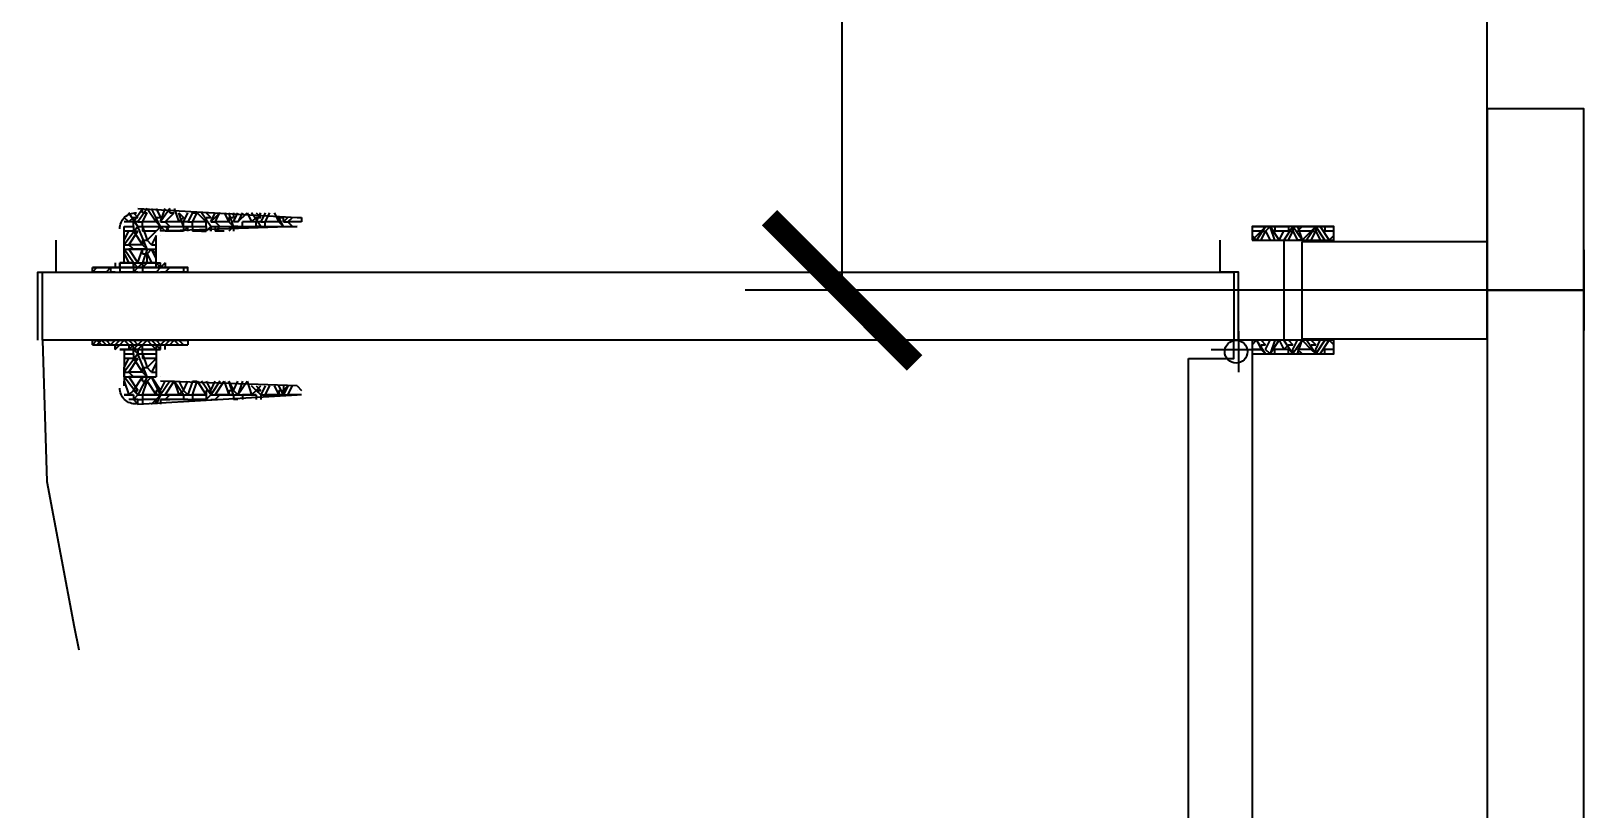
# Model space of a CAD drawing. Header units: centimetres. Extents: x -135 to 4159, y -1445 to 1077.
# Drawn here: x 2439.2 to 2535.5, y 286.6 to 334.8 of the extents above; entities that cross this region are included whole.
import ezdxf

# ---------------------------------------------------------------- set-up
doc = ezdxf.new("R2010")
doc.units = ezdxf.units.CM
for name, color, linetype in [('IC_KAPILAR', 7, 'Continuous'), ('MONTAJ_OZEL_OLCU', 6, 'Continuous'), ('MONTAJ_OZEL_PANO', 6, 'Continuous'), ('MONTAJ_STANDART', 7, 'Continuous')]:
    doc.layers.add(name, color=color, linetype=linetype)
doc.styles.add('PORTMAN', font='DejaVuSans.ttf')
doc.dimstyles.new('PORTMAN', dxfattribs={"dimtxt": 14, "dimasz": 9, "dimexe": 6, "dimexo": 5, "dimgap": 4, "dimtad": 1, "dimtxsty": 'PORTMAN', "dimblk": 'ARCHTICK', "dimcen": 2.5, "dimazin": 3, "dimtfac": 0.5, "dimtmove": 2, "dimatfit": 3})

# ---------------------------------------------------------------- blocks, each defined once
blk = doc.blocks.new('kaynak-ic-kapi')
at = {"color": 133, "linetype": 'Continuous', "lineweight": 25, "true_color": 0x6ec1dd}
for p, q in [((54328.39, 7919.031), (54328.39, 7993.181)), ((54324.442, 7991.771), (54324.442, 7920.159)), ((54259.032, 7922.696), (54259.314, 7922.978)), ((54259.314, 7922.978), (54259.314, 7922.696)), ((54259.314, 7922.978), (54269.182, 7922.414)), ((54259.596, 7922.696), (54259.596, 7922.978)), ((54260.16, 7922.978), (54260.442, 7922.696)), ((54260.442, 7922.978), (54260.442, 7922.696)), ((54260.724, 7922.696), (54260.724, 7922.978)), ((54258.468, 7922.414), (54259.032, 7922.414)), ((54259.032, 7922.414), (54258.468, 7922.414)), ((54258.468, 7921.568), (54258.75, 7922.414)), ((54258.75, 7922.696), (54258.75, 7922.696)), ((54259.032, 7922.696), (54258.75, 7922.696)), ((54258.75, 7922.696), (54258.75, 7922.696)), ((54259.032, 7922.132), (54258.75, 7922.414)), ((54258.75, 7921.286), (54259.314, 7922.132)), ((54259.032, 7922.414), (54259.032, 7922.696)), ((54259.314, 7922.696), (54259.032, 7922.696)), ((54259.032, 7922.414), (54259.032, 7922.414)), ((54259.314, 7922.414), (54259.032, 7922.132)), ((54259.032, 7922.132), (54259.314, 7922.132)), ((54259.032, 7922.132), (54259.596, 7921.286)), ((54259.314, 7922.696), (54259.596, 7922.696)), ((54259.314, 7922.414), (54259.596, 7922.414)), ((54259.596, 7922.414), (54259.596, 7922.696)), ((54260.442, 7922.696), (54259.596, 7922.696)), ((54259.596, 7922.414), (54259.596, 7922.414)), ((54260.442, 7922.414), (54259.596, 7922.414)), ((54259.596, 7922.414), (54259.878, 7921.568)), ((54259.878, 7921.568), (54260.442, 7922.414)), ((54260.724, 7922.414), (54260.16, 7921.286)), ((54260.16, 7921.286), (54260.724, 7922.132)), ((54260.724, 7922.414), (54260.442, 7922.696)), ((54260.724, 7922.414), (54260.442, 7922.414)), ((54260.442, 7922.132), (54260.442, 7922.414)), ((54260.442, 7922.132), (54260.724, 7922.132)), ((54261.006, 7922.696), (54260.724, 7922.696)), ((54260.724, 7922.696), (54260.724, 7922.696)), ((54260.724, 7922.696), (54261.006, 7922.696)), ((54260.724, 7922.414), (54260.724, 7922.132)), ((54260.724, 7922.414), (54261.006, 7922.414)), ((54260.724, 7922.132), (54261.006, 7921.568)), ((54261.288, 7922.414), (54261.006, 7922.696)), ((54262.134, 7922.696), (54261.006, 7922.696)), ((54261.006, 7922.696), (54261.288, 7922.696)), ((54261.288, 7922.414), (54261.006, 7922.414)), ((54262.134, 7922.414), (54261.006, 7922.414)), ((54261.006, 7922.414), (54261.57, 7921.568)), ((54262.134, 7922.414), (54261.57, 7921.568)), ((54261.57, 7921.568), (54261.852, 7922.414)), ((54261.852, 7922.696), (54261.852, 7922.696)), ((54261.852, 7922.696), (54261.852, 7922.696)), ((54262.134, 7922.132), (54261.852, 7922.414)), ((54261.852, 7921.568), (54262.134, 7922.132)), ((54262.134, 7922.414), (54262.134, 7922.696)), ((54262.134, 7922.414), (54262.134, 7922.696)), ((54262.416, 7922.696), (54262.134, 7922.696)), ((54262.134, 7922.414), (54262.134, 7922.414)), ((54262.416, 7922.414), (54262.134, 7922.132)), ((54262.134, 7922.132), (54262.134, 7922.132)), ((54262.134, 7922.132), (54262.416, 7921.568)), ((54262.416, 7922.696), (54262.416, 7922.696)), ((54262.416, 7922.696), (54262.698, 7922.696)), ((54262.698, 7921.568), (54262.416, 7922.414)), ((54262.416, 7922.414), (54262.698, 7922.414)), ((54262.698, 7922.414), (54262.698, 7922.696)), ((54263.543, 7922.696), (54262.698, 7922.696)), ((54262.698, 7922.696), (54262.698, 7922.696)), ((54262.698, 7922.414), (54262.698, 7922.414)), ((54263.543, 7922.414), (54262.698, 7922.414)), ((54262.698, 7922.414), (54262.979, 7921.568)), ((54262.979, 7921.568), (54263.543, 7922.414)), ((54263.825, 7922.414), (54263.261, 7921.568)), ((54263.543, 7922.414), (54263.543, 7922.696)), ((54263.543, 7922.696), (54263.543, 7922.696)), ((54263.543, 7922.696), (54263.543, 7922.696)), ((54263.543, 7922.414), (54263.543, 7922.414)), ((54263.543, 7922.132), (54263.543, 7922.414)), ((54263.543, 7922.132), (54263.825, 7922.132)), ((54263.543, 7921.568), (54263.825, 7922.132)), ((54263.825, 7922.696), (54263.825, 7922.696)), ((54263.825, 7922.696), (54263.825, 7922.696)), ((54263.825, 7922.696), (54264.107, 7922.696)), ((54263.825, 7922.414), (54263.825, 7922.132)), ((54263.825, 7922.414), (54264.107, 7922.414)), ((54263.825, 7922.132), (54264.107, 7921.568)), ((54264.389, 7922.414), (54264.107, 7922.696)), ((54264.107, 7922.696), (54264.107, 7922.696)), ((54264.389, 7922.414), (54264.107, 7922.414)), ((54264.953, 7922.414), (54264.107, 7922.414)), ((54264.107, 7922.414), (54264.671, 7921.568)), ((54264.671, 7921.568), (54264.953, 7922.414)), ((54265.235, 7922.414), (54264.953, 7921.568)), ((54265.235, 7922.414), (54264.953, 7922.414)), ((54264.953, 7922.132), (54264.953, 7922.414)), ((54264.953, 7922.132), (54265.235, 7922.132)), ((54264.953, 7921.568), (54265.235, 7922.132)), ((54265.235, 7922.414), (54265.235, 7922.696)), ((54265.235, 7922.414), (54265.235, 7922.696)), ((54265.517, 7922.696), (54265.235, 7922.696)), ((54265.517, 7922.414), (54265.235, 7922.132)), ((54265.235, 7922.132), (54265.517, 7921.568)), ((54265.517, 7922.696), (54265.517, 7922.696)), ((54265.517, 7922.696), (54265.517, 7922.696)), ((54265.517, 7922.696), (54265.517, 7922.696)), ((54265.799, 7921.568), (54265.517, 7922.414)), ((54265.517, 7922.414), (54265.517, 7922.414)), ((54265.517, 7922.414), (54266.081, 7921.568)), ((54265.799, 7922.414), (54265.799, 7922.696)), ((54265.799, 7922.414), (54265.799, 7922.414)), ((54266.645, 7922.414), (54265.799, 7922.414)), ((54266.081, 7921.568), (54266.363, 7922.414)), ((54266.927, 7922.414), (54266.363, 7921.85)), ((54266.645, 7922.132), (54266.363, 7922.414)), ((54266.645, 7922.414), (54266.645, 7922.696)), ((54266.645, 7922.414), (54266.645, 7922.414)), ((54266.927, 7922.414), (54266.645, 7922.132)), ((54266.645, 7922.132), (54266.927, 7922.132)), ((54266.645, 7921.85), (54266.927, 7922.132)), ((54266.645, 7922.132), (54266.927, 7921.85)), ((54266.927, 7922.414), (54268.336, 7922.414)), ((54266.927, 7922.414), (54267.209, 7922.414)), ((54267.209, 7922.414), (54267.209, 7922.414)), ((54267.209, 7922.414), (54267.209, 7922.414)), ((54268.054, 7922.414), (54267.209, 7922.414)), ((54267.209, 7922.414), (54267.491, 7921.85)), ((54267.772, 7921.85), (54268.054, 7922.414)), ((54268.336, 7922.414), (54268.054, 7921.85)), ((54268.336, 7922.414), (54268.054, 7922.414)), ((54268.054, 7922.132), (54268.054, 7922.414)), ((54268.054, 7922.132), (54268.336, 7922.132)), ((54268.618, 7921.85), (54268.336, 7922.414)), ((54268.336, 7922.414), (54268.336, 7922.414)), ((54268.336, 7922.414), (54268.336, 7922.132)), ((54268.336, 7922.414), (54268.618, 7922.414)), ((54268.336, 7921.85), (54268.336, 7922.132)), ((54268.336, 7922.132), (54268.618, 7921.85)), ((54268.9, 7922.414), (54268.618, 7922.414)), ((54269.464, 7922.414), (54268.618, 7922.414)), ((54268.618, 7922.414), (54268.9, 7921.85)), ((54269.182, 7921.85), (54269.464, 7922.132)), ((54269.464, 7922.132), (54269.464, 7922.132)), ((54258.468, 7921.85), (54258.468, 7921.568)), ((54258.468, 7919.595), (54258.468, 7921.85)), ((54258.468, 7921.286), (54258.468, 7921.568)), ((54258.468, 7921.568), (54258.468, 7921.568)), ((54258.468, 7921.286), (54258.468, 7921.286)), ((54258.468, 7921.286), (54258.75, 7921.286)), ((54258.468, 7921.004), (54258.468, 7920.723)), ((54258.468, 7921.004), (54258.75, 7921.004)), ((54259.032, 7921.286), (54258.75, 7921.286)), ((54259.032, 7921.286), (54258.75, 7921.004)), ((54259.596, 7921.286), (54258.75, 7921.286)), ((54259.596, 7921.004), (54258.75, 7921.004)), ((54258.75, 7921.004), (54259.314, 7920.159)), ((54259.032, 7920.159), (54259.596, 7921.004)), ((54259.596, 7921.568), (54259.596, 7921.286)), ((54259.596, 7921.568), (54259.878, 7921.568)), ((54259.878, 7921.286), (54259.596, 7921.286)), ((54259.878, 7921.286), (54259.596, 7921.004)), ((54259.596, 7920.723), (54259.596, 7921.004)), ((54260.16, 7921.286), (54259.878, 7921.568)), ((54260.16, 7921.004), (54259.878, 7920.723)), ((54260.16, 7921.286), (54260.16, 7921.286)), ((54260.442, 7920.441), (54260.16, 7921.004)), ((54260.16, 7921.004), (54260.16, 7921.004)), ((54260.16, 7921.004), (54260.442, 7921.004)), ((54260.442, 7921.286), (54260.442, 7921.286)), ((54260.442, 7921.286), (54260.442, 7921.286)), ((54260.442, 7919.595), (54260.442, 7921.286)), ((54260.442, 7921.004), (54260.442, 7921.004)), ((54260.442, 7921.004), (54260.442, 7921.004)), ((54269.182, 7921.85), (54260.724, 7921.568)), ((54260.724, 7921.286), (54260.724, 7921.286)), ((54261.288, 7921.568), (54261.288, 7921.568)), ((54261.288, 7921.568), (54261.57, 7921.568)), ((54262.698, 7921.568), (54262.698, 7921.568)), ((54262.698, 7921.568), (54262.979, 7921.568)), ((54327.544, 7918.467), (54327.544, 7921.004)), ((54258.468, 7920.723), (54258.468, 7920.723)), ((54258.468, 7920.723), (54258.468, 7920.723)), ((54258.468, 7920.723), (54258.75, 7920.159)), ((54259.032, 7920.159), (54258.468, 7920.159)), ((54259.032, 7920.159), (54258.75, 7920.159)), ((54259.032, 7919.877), (54259.032, 7920.159)), ((54259.314, 7919.877), (54259.032, 7920.159)), ((54259.032, 7920.159), (54259.314, 7920.159)), ((54259.596, 7920.723), (54259.878, 7920.723)), ((54259.596, 7919.877), (54259.878, 7920.723)), ((54259.596, 7919.877), (54259.596, 7920.159)), ((54260.442, 7920.159), (54259.596, 7920.159)), ((54259.878, 7920.723), (54260.442, 7920.159)), ((54260.442, 7920.159), (54260.442, 7920.159)), ((54256.777, 7919.031), (54256.495, 7919.313)), ((54256.495, 7919.313), (54262.416, 7919.313)), ((54256.777, 7919.031), (54257.059, 7919.313)), ((54256.777, 7919.313), (54257.059, 7919.031)), ((54257.341, 7919.313), (54257.059, 7919.031)), ((54257.341, 7919.031), (54257.623, 7919.313)), ((54257.623, 7919.313), (54257.905, 7919.031)), ((54257.905, 7919.313), (54257.905, 7919.595)), ((54257.905, 7919.595), (54258.187, 7919.313)), ((54257.905, 7919.595), (54257.905, 7919.313)), ((54258.187, 7919.031), (54257.905, 7919.313)), ((54258.187, 7919.595), (54258.187, 7919.595)), ((54259.032, 7919.595), (54258.187, 7919.595)), ((54258.187, 7919.595), (54260.724, 7919.595)), ((54258.187, 7919.595), (54258.187, 7919.595)), ((54258.187, 7919.313), (54258.468, 7919.031)), ((54258.468, 7919.877), (54259.032, 7919.877)), ((54258.468, 7919.031), (54258.75, 7919.313)), ((54259.032, 7919.313), (54258.75, 7919.595)), ((54258.75, 7919.313), (54258.75, 7919.595)), ((54259.032, 7919.877), (54259.032, 7919.595)), ((54259.032, 7919.595), (54259.314, 7919.313)), ((54259.032, 7919.313), (54259.314, 7919.313)), ((54259.032, 7919.031), (54259.314, 7919.313)), ((54259.314, 7919.877), (54260.442, 7919.877)), ((54259.314, 7919.877), (54259.596, 7919.877)), ((54259.314, 7919.877), (54259.596, 7919.877)), ((54259.314, 7919.313), (54259.596, 7919.031)), ((54259.596, 7919.877), (54259.596, 7919.595)), ((54259.596, 7919.877), (54259.596, 7919.595)), ((54260.442, 7919.595), (54259.596, 7919.595)), ((54260.442, 7919.595), (54260.442, 7919.595)), ((54260.442, 7919.313), (54260.442, 7919.595)), ((54260.442, 7919.313), (54260.724, 7919.313)), ((54260.442, 7919.031), (54260.724, 7919.313)), ((54260.724, 7919.595), (54260.724, 7919.595)), ((54260.724, 7919.595), (54260.724, 7919.595)), ((54261.006, 7919.595), (54261.006, 7919.313)), ((54261.288, 7919.031), (54261.006, 7919.313)), ((54261.288, 7919.313), (54261.57, 7919.031)), ((54261.57, 7919.031), (54261.852, 7919.313)), ((54262.134, 7919.313), (54261.852, 7919.031)), ((54261.852, 7919.031), (54262.134, 7919.313)), ((54262.416, 7919.313), (54262.416, 7919.313)), ((54325.852, 7919.595), (54328.953, 7919.595)), ((54328.953, 7919.595), (54328.39, 7919.595)), ((54328.39, 7919.313), (54328.672, 7919.031)), ((54329.235, 7919.877), (54328.672, 7919.031)), ((54328.672, 7919.031), (54328.953, 7919.595)), ((54329.235, 7919.877), (54328.953, 7919.595)), ((54328.953, 7919.313), (54328.953, 7919.595)), ((54328.953, 7919.313), (54329.235, 7919.313)), ((54328.953, 7919.031), (54329.235, 7919.313)), ((54329.235, 7919.877), (54329.235, 7919.877)), ((54329.235, 7919.877), (54329.235, 7919.877)), ((54329.517, 7919.877), (54329.235, 7919.595)), ((54329.235, 7919.595), (54329.517, 7919.031)), ((54329.799, 7919.031), (54329.517, 7919.877)), ((54329.517, 7919.877), (54329.517, 7919.877)), ((54329.517, 7919.877), (54330.081, 7919.031)), ((54329.799, 7919.877), (54329.799, 7919.877)), ((54329.799, 7919.877), (54329.799, 7919.595)), ((54330.645, 7919.595), (54329.799, 7919.595)), ((54330.081, 7919.031), (54330.363, 7919.595)), ((54330.927, 7919.877), (54330.363, 7919.031)), ((54330.645, 7919.313), (54330.363, 7919.595)), ((54330.645, 7919.877), (54330.645, 7919.877)), ((54330.645, 7919.877), (54330.645, 7919.595)), ((54330.645, 7919.313), (54330.927, 7919.313)), ((54330.645, 7919.031), (54330.927, 7919.313)), ((54331.491, 7919.031), (54330.927, 7919.877)), ((54330.927, 7919.877), (54330.927, 7919.595)), ((54330.927, 7919.877), (54331.209, 7919.877)), ((54330.927, 7919.595), (54331.209, 7919.031)), ((54331.491, 7919.877), (54331.209, 7919.877)), ((54331.491, 7919.877), (54331.209, 7919.595)), ((54331.209, 7919.877), (54331.491, 7919.031)), ((54332.055, 7919.595), (54331.209, 7919.595)), ((54331.491, 7919.031), (54332.055, 7919.595)), ((54332.337, 7919.877), (54331.773, 7919.031)), ((54332.337, 7919.877), (54332.055, 7919.595)), ((54332.055, 7919.313), (54332.055, 7919.595)), ((54332.055, 7919.313), (54332.337, 7919.313)), ((54332.055, 7919.031), (54332.337, 7919.313)), ((54332.901, 7919.031), (54332.337, 7919.877)), ((54332.337, 7919.877), (54332.337, 7919.877)), ((54332.337, 7919.877), (54332.337, 7919.595)), ((54332.337, 7919.877), (54332.619, 7919.877)), ((54332.337, 7919.595), (54332.619, 7919.031)), ((54332.619, 7919.877), (54333.183, 7919.031)), ((54332.901, 7919.877), (54332.901, 7919.877)), ((54332.901, 7919.877), (54332.901, 7919.595)), ((54333.464, 7919.595), (54332.901, 7919.595)), ((54333.183, 7919.031), (54333.464, 7919.313)), ((54327.544, 7919.031), (54253.394, 7919.031)), ((54253.394, 7919.031), (54253.394, 7914.802)), ((54256.777, 7919.031), (54256.495, 7919.031)), ((54256.495, 7919.031), (54256.495, 7919.031)), ((54256.777, 7919.031), (54257.059, 7919.031)), ((54258.187, 7919.031), (54258.187, 7919.031)), ((54258.187, 7919.031), (54258.468, 7919.031)), ((54259.596, 7919.031), (54259.596, 7919.031)), ((54259.596, 7919.031), (54259.878, 7919.031)), ((54261.288, 7919.031), (54261.288, 7919.031)), ((54261.288, 7919.031), (54261.57, 7919.031)), ((54327.262, 7914.802), (54327.262, 7919.031)), ((54328.39, 7919.031), (54328.672, 7919.031)), ((54329.799, 7919.031), (54329.799, 7919.031)), ((54329.799, 7919.031), (54330.081, 7919.031)), ((54330.363, 7912.828), (54330.363, 7919.031)), ((54331.491, 7919.031), (54331.209, 7919.031)), ((54331.491, 7919.031), (54331.491, 7919.031)), ((54332.901, 7919.031), (54332.901, 7919.031)), ((54332.901, 7919.031), (54333.183, 7919.031)), ((54333.464, 7919.031), (54333.464, 7919.031)), ((54253.394, 7914.802), (54327.262, 7914.802)), ((54254.239, 7914.802), (54254.239, 7912.828)), ((54256.495, 7914.802), (54256.495, 7914.802)), ((54256.777, 7914.52), (54256.495, 7914.802)), ((54257.341, 7914.802), (54256.495, 7914.802)), ((54256.495, 7914.802), (54256.495, 7914.802)), ((54256.495, 7914.802), (54256.495, 7914.52)), ((54256.495, 7914.52), (54256.495, 7914.52)), ((54256.777, 7914.52), (54256.495, 7914.52)), ((54256.495, 7914.52), (54256.495, 7914.52)), ((54257.623, 7914.52), (54257.341, 7914.802)), ((54257.341, 7914.802), (54257.341, 7914.802)), ((54257.341, 7914.802), (54257.341, 7914.802)), ((54257.623, 7914.52), (54257.341, 7914.52)), ((54257.905, 7914.802), (54257.623, 7914.802)), ((54257.623, 7914.802), (54257.623, 7914.802)), ((54257.623, 7914.802), (54257.905, 7914.802)), ((54257.623, 7914.52), (54257.623, 7914.52)), ((54257.623, 7914.52), (54257.623, 7914.52)), ((54257.623, 7914.52), (54257.905, 7914.52)), ((54257.905, 7914.802), (54258.187, 7914.802)), ((54257.905, 7914.52), (54258.187, 7914.52)), ((54257.905, 7914.238), (54257.905, 7914.52)), ((54258.187, 7914.52), (54258.187, 7914.802)), ((54259.032, 7914.802), (54258.187, 7914.802)), ((54258.187, 7914.238), (54258.187, 7914.52)), ((54258.187, 7914.52), (54258.187, 7914.238)), ((54259.032, 7914.802), (54258.75, 7914.802)), ((54258.75, 7914.802), (54258.75, 7914.802)), ((54259.032, 7914.52), (54259.032, 7914.802)), ((54259.314, 7914.802), (54259.032, 7914.802)), ((54259.032, 7914.52), (54259.032, 7914.238)), ((54259.314, 7914.52), (54259.032, 7914.52)), ((54259.032, 7914.238), (54259.032, 7914.52)), ((54259.032, 7914.238), (54259.314, 7914.52)), ((54259.314, 7914.802), (54259.314, 7914.802)), ((54259.314, 7914.802), (54259.596, 7914.802)), ((54259.314, 7914.52), (54259.596, 7914.52)), ((54259.596, 7914.52), (54259.596, 7914.802)), ((54260.442, 7914.802), (54259.596, 7914.802)), ((54259.596, 7914.802), (54259.596, 7914.802)), ((54259.596, 7914.238), (54259.596, 7914.52)), ((54259.596, 7914.52), (54259.596, 7914.52)), ((54259.596, 7914.52), (54259.878, 7914.238)), ((54260.724, 7914.52), (54260.442, 7914.802)), ((54260.724, 7914.52), (54260.442, 7914.802)), ((54260.442, 7914.802), (54260.442, 7914.802)), ((54260.442, 7914.802), (54260.442, 7914.802)), ((54260.724, 7914.52), (54260.442, 7914.238)), ((54261.006, 7914.802), (54260.724, 7914.802)), ((54260.724, 7914.802), (54260.724, 7914.802)), ((54260.724, 7914.802), (54261.006, 7914.802)), ((54261.006, 7914.238), (54260.724, 7914.52)), ((54260.724, 7914.52), (54260.724, 7914.238)), ((54260.724, 7914.52), (54261.006, 7914.52)), ((54261.288, 7914.52), (54261.006, 7914.802)), ((54262.134, 7914.802), (54261.006, 7914.802)), ((54261.006, 7914.802), (54261.288, 7914.802)), ((54261.006, 7914.52), (54261.006, 7914.52)), ((54261.006, 7914.238), (54261.006, 7914.52)), ((54261.288, 7914.52), (54261.288, 7914.52)), ((54261.852, 7914.802), (54261.852, 7914.802)), ((54261.852, 7914.802), (54261.852, 7914.802)), ((54262.134, 7914.52), (54262.134, 7914.802)), ((54262.134, 7914.52), (54262.134, 7914.802)), ((54262.416, 7914.802), (54262.134, 7914.802)), ((54262.134, 7914.52), (54262.134, 7914.52)), ((54262.134, 7914.52), (54262.134, 7914.52)), ((54262.416, 7914.802), (54262.416, 7914.802)), ((54262.416, 7914.802), (54262.416, 7914.802)), ((54262.416, 7914.52), (54262.416, 7914.52)), ((54262.416, 7914.52), (54262.416, 7914.52)), ((54262.416, 7914.52), (54262.416, 7914.52)), ((54326.416, 7914.802), (54326.416, 7912.828)), ((54259.032, 7914.238), (54258.187, 7914.238)), ((54258.187, 7914.238), (54258.187, 7914.238)), ((54258.187, 7914.238), (54260.724, 7914.238)), ((54258.468, 7913.674), (54258.75, 7914.238)), ((54258.468, 7914.238), (54258.468, 7911.982)), ((54258.468, 7913.392), (54258.468, 7913.674)), ((54258.468, 7913.674), (54258.468, 7913.674)), ((54258.468, 7913.674), (54258.468, 7913.674)), ((54258.468, 7913.392), (54258.468, 7913.392)), ((54258.468, 7913.392), (54258.75, 7913.392)), ((54259.032, 7914.238), (54258.75, 7914.238)), ((54258.75, 7914.238), (54258.75, 7914.238)), ((54258.75, 7913.392), (54259.314, 7914.238)), ((54259.032, 7913.392), (54258.75, 7913.392)), ((54259.032, 7913.392), (54258.75, 7913.11)), ((54259.596, 7913.392), (54258.75, 7913.392)), ((54259.032, 7914.238), (54259.314, 7914.238)), ((54259.032, 7914.238), (54259.314, 7914.238)), ((54259.314, 7914.238), (54259.314, 7914.238)), ((54259.314, 7914.238), (54259.596, 7913.392)), ((54259.878, 7913.392), (54259.596, 7914.238)), ((54260.442, 7914.238), (54259.596, 7914.238)), ((54259.596, 7913.674), (54259.596, 7913.392)), ((54259.596, 7913.674), (54259.878, 7913.674)), ((54259.878, 7913.392), (54259.596, 7913.392)), ((54259.878, 7913.392), (54259.596, 7913.11)), ((54259.878, 7913.674), (54260.16, 7914.238)), ((54259.878, 7914.238), (54259.878, 7913.674)), ((54260.16, 7913.392), (54259.878, 7913.674)), ((54260.16, 7914.238), (54260.442, 7914.238)), ((54260.442, 7913.956), (54260.16, 7913.392)), ((54260.16, 7913.392), (54260.442, 7913.674)), ((54260.16, 7913.392), (54260.16, 7913.392)), ((54260.442, 7914.238), (54260.442, 7914.238)), ((54260.442, 7914.238), (54260.724, 7914.238)), ((54260.442, 7914.238), (54260.442, 7912.546)), ((54260.442, 7913.392), (54260.442, 7913.392)), ((54260.442, 7913.392), (54260.442, 7913.392)), ((54260.724, 7914.238), (54260.724, 7914.238)), ((54260.724, 7914.238), (54260.724, 7914.238)), ((54260.724, 7914.238), (54260.724, 7914.238)), ((54259.314, 7911.982), (54258.468, 7913.11)), ((54258.468, 7913.11), (54258.468, 7912.828)), ((54258.468, 7913.11), (54258.75, 7913.11)), ((54258.468, 7912.828), (54258.468, 7912.828)), ((54258.468, 7912.828), (54258.468, 7912.828)), ((54258.468, 7912.828), (54258.75, 7912.264)), ((54259.596, 7913.11), (54258.75, 7913.11)), ((54258.75, 7913.11), (54259.314, 7912.264)), ((54259.032, 7912.264), (54259.596, 7913.11)), ((54259.596, 7912.828), (54259.596, 7913.11)), ((54259.596, 7912.828), (54259.878, 7912.828)), ((54259.596, 7911.982), (54259.878, 7912.828)), ((54260.16, 7913.11), (54259.878, 7912.828)), ((54259.878, 7912.828), (54260.442, 7912.264)), ((54260.442, 7912.546), (54260.16, 7913.11)), ((54260.16, 7913.11), (54260.16, 7913.11)), ((54260.16, 7913.11), (54260.442, 7913.11)), ((54260.442, 7913.11), (54260.442, 7913.11)), ((54260.442, 7913.11), (54260.442, 7913.11)), ((54260.724, 7912.546), (54260.724, 7912.546)), ((54328.39, 7912.828), (54328.672, 7912.828)), ((54328.39, 7912.546), (54328.672, 7912.828)), ((54328.39, 7912.828), (54328.953, 7912.264)), ((54329.235, 7911.982), (54328.672, 7912.828)), ((54328.953, 7912.828), (54329.235, 7912.264)), ((54329.235, 7912.264), (54329.517, 7912.828)), ((54329.799, 7912.828), (54329.517, 7911.982)), ((54329.517, 7911.982), (54330.081, 7912.828)), ((54329.799, 7912.828), (54329.799, 7912.828)), ((54329.799, 7912.828), (54330.081, 7912.828)), ((54330.081, 7912.828), (54330.363, 7912.264)), ((54330.927, 7911.982), (54330.363, 7912.828)), ((54330.645, 7912.828), (54330.927, 7912.264)), ((54331.491, 7912.828), (54330.927, 7911.982)), ((54330.927, 7912.264), (54331.209, 7912.828)), ((54331.491, 7912.828), (54331.209, 7912.828)), ((54331.209, 7911.982), (54331.491, 7912.828)), ((54331.491, 7912.828), (54331.491, 7912.828)), ((54331.491, 7912.828), (54332.055, 7912.264)), ((54332.337, 7911.982), (54331.773, 7912.828)), ((54332.055, 7912.828), (54332.337, 7912.264)), ((54332.337, 7912.264), (54332.619, 7912.828)), ((54332.619, 7911.982), (54333.183, 7912.828)), ((54332.901, 7912.828), (54332.901, 7912.828)), ((54332.901, 7912.828), (54333.183, 7912.828)), ((54333.183, 7912.828), (54333.464, 7912.546)), ((54333.464, 7912.828), (54333.464, 7912.828)), ((54259.032, 7912.264), (54258.468, 7912.264)), ((54258.468, 7911.982), (54259.032, 7911.982)), ((54259.032, 7911.7), (54258.468, 7911.7)), ((54258.468, 7911.418), (54258.75, 7911.7)), ((54259.032, 7912.264), (54258.75, 7912.264)), ((54259.032, 7911.418), (54258.75, 7911.7)), ((54259.032, 7911.982), (54259.032, 7912.264)), ((54259.314, 7911.982), (54259.032, 7912.264)), ((54259.032, 7912.264), (54259.314, 7912.264)), ((54259.032, 7911.982), (54259.032, 7911.7)), ((54259.314, 7911.7), (54259.032, 7911.7)), ((54259.032, 7911.7), (54259.596, 7910.855)), ((54259.032, 7911.418), (54259.314, 7911.418)), ((54259.032, 7911.137), (54259.314, 7911.418)), ((54259.314, 7911.982), (54259.596, 7911.982)), ((54259.878, 7910.855), (54259.314, 7911.7)), ((54259.314, 7911.7), (54259.596, 7911.7)), ((54259.314, 7910.855), (54269.182, 7911.418)), ((54259.596, 7911.982), (54259.596, 7912.264)), ((54260.442, 7912.264), (54259.596, 7912.264)), ((54259.596, 7911.982), (54259.596, 7911.7)), ((54260.442, 7911.7), (54259.596, 7911.7)), ((54259.596, 7911.7), (54259.878, 7911.137)), ((54259.878, 7910.855), (54260.442, 7911.7)), ((54260.724, 7911.982), (54260.442, 7912.264)), ((54260.724, 7911.982), (54260.442, 7912.264)), ((54260.442, 7912.264), (54260.442, 7912.264)), ((54260.724, 7911.982), (54260.442, 7911.7)), ((54260.442, 7911.418), (54260.442, 7911.7)), ((54260.442, 7911.418), (54260.724, 7911.418)), ((54260.442, 7910.855), (54260.724, 7911.418)), ((54260.724, 7911.982), (54260.724, 7912.264)), ((54260.724, 7912.264), (54260.724, 7912.264)), ((54269.182, 7911.982), (54260.724, 7912.264)), ((54260.724, 7911.982), (54261.006, 7911.982)), ((54261.288, 7910.855), (54260.724, 7911.7)), ((54260.724, 7911.7), (54260.724, 7911.7)), ((54260.724, 7911.7), (54261.006, 7911.7)), ((54260.724, 7911.7), (54261.006, 7910.855)), ((54261.288, 7911.982), (54261.006, 7912.264)), ((54262.134, 7912.264), (54261.006, 7912.264)), ((54261.006, 7911.982), (54261.288, 7912.264)), ((54261.288, 7911.982), (54261.006, 7911.7)), ((54262.134, 7911.7), (54261.006, 7911.7)), ((54261.006, 7911.7), (54261.57, 7911.137)), ((54261.57, 7910.855), (54261.852, 7911.7)), ((54261.852, 7912.264), (54261.852, 7912.264)), ((54261.852, 7912.264), (54261.852, 7912.264)), ((54262.134, 7911.982), (54261.852, 7911.137)), ((54262.134, 7911.418), (54261.852, 7911.7)), ((54261.852, 7911.137), (54262.134, 7911.418)), ((54262.134, 7911.982), (54262.134, 7912.264)), ((54262.134, 7911.982), (54262.134, 7912.264)), ((54262.416, 7911.982), (54262.134, 7912.264)), ((54262.134, 7911.982), (54262.134, 7911.7)), ((54262.416, 7911.7), (54262.134, 7911.7)), ((54262.134, 7911.7), (54262.416, 7911.137)), ((54262.134, 7911.418), (54262.134, 7911.418)), ((54262.416, 7912.264), (54262.416, 7911.982)), ((54262.416, 7911.982), (54262.698, 7911.982)), ((54262.698, 7911.137), (54262.416, 7911.7)), ((54262.416, 7911.7), (54262.698, 7911.7)), ((54262.698, 7911.982), (54262.698, 7912.264)), ((54263.543, 7912.264), (54262.698, 7912.264)), ((54262.698, 7911.982), (54262.698, 7912.264)), ((54262.698, 7911.982), (54262.698, 7911.7)), ((54263.543, 7911.7), (54262.698, 7911.7)), ((54262.698, 7911.7), (54262.979, 7911.137)), ((54262.979, 7911.137), (54263.543, 7911.7)), ((54263.261, 7912.264), (54263.543, 7912.264)), ((54263.825, 7911.982), (54263.543, 7912.264)), ((54263.543, 7911.982), (54263.543, 7912.264)), ((54263.543, 7912.264), (54263.543, 7912.264)), ((54263.543, 7911.982), (54263.543, 7911.7)), ((54263.543, 7911.418), (54263.543, 7911.7)), ((54263.543, 7911.418), (54263.825, 7911.418)), ((54263.543, 7911.137), (54263.825, 7911.418)), ((54263.825, 7911.982), (54263.825, 7912.264)), ((54263.825, 7911.982), (54264.107, 7911.982)), ((54264.389, 7911.137), (54263.825, 7911.7)), ((54263.825, 7911.7), (54263.825, 7911.7)), ((54263.825, 7911.7), (54264.107, 7911.7)), ((54263.825, 7911.7), (54264.107, 7911.137)), ((54264.389, 7911.982), (54264.107, 7912.264)), ((54264.671, 7912.264), (54264.107, 7912.264)), ((54264.107, 7911.982), (54264.107, 7912.264)), ((54264.389, 7911.982), (54264.107, 7911.7)), ((54264.953, 7911.7), (54264.107, 7911.7)), ((54264.107, 7911.7), (54264.389, 7911.137)), ((54264.671, 7911.137), (54264.953, 7911.7)), ((54265.235, 7911.982), (54264.953, 7912.264)), ((54265.235, 7911.982), (54264.953, 7911.137)), ((54265.235, 7911.982), (54264.953, 7911.7)), ((54264.953, 7911.418), (54264.953, 7911.7)), ((54264.953, 7911.418), (54265.235, 7911.418)), ((54265.235, 7911.982), (54265.235, 7912.264)), ((54265.517, 7911.982), (54265.235, 7911.982)), ((54265.517, 7911.7), (54265.235, 7911.7)), ((54265.235, 7911.7), (54265.517, 7911.137)), ((54265.235, 7911.137), (54265.235, 7911.418)), ((54265.517, 7911.982), (54265.517, 7911.982)), ((54265.517, 7911.982), (54265.517, 7911.982)), ((54265.517, 7911.982), (54265.799, 7911.982)), ((54265.799, 7911.137), (54265.517, 7911.7)), ((54265.517, 7911.7), (54265.517, 7911.7)), ((54265.517, 7911.7), (54266.081, 7911.137)), ((54265.799, 7911.982), (54265.799, 7911.982)), ((54265.799, 7911.982), (54265.799, 7911.7)), ((54266.645, 7911.7), (54265.799, 7911.7)), ((54266.081, 7911.137), (54266.363, 7911.7)), ((54266.927, 7911.982), (54266.363, 7911.137)), ((54266.645, 7911.418), (54266.363, 7911.7)), ((54266.927, 7911.982), (54266.645, 7911.982)), ((54266.645, 7911.982), (54266.645, 7911.982)), ((54266.645, 7911.982), (54266.645, 7911.7)), ((54266.927, 7911.7), (54266.645, 7911.7)), ((54266.645, 7911.7), (54266.927, 7911.137)), ((54266.645, 7911.418), (54266.927, 7911.418)), ((54266.645, 7911.137), (54266.927, 7911.418)), ((54266.927, 7911.982), (54266.927, 7911.982)), ((54266.927, 7911.982), (54267.209, 7911.982)), ((54267.209, 7911.137), (54266.927, 7911.7)), ((54266.927, 7911.7), (54267.209, 7911.7)), ((54267.209, 7911.982), (54267.209, 7911.982)), ((54267.209, 7911.982), (54267.209, 7911.7)), ((54267.209, 7911.982), (54267.209, 7911.982)), ((54268.054, 7911.7), (54267.209, 7911.7)), ((54267.209, 7911.7), (54267.491, 7911.137)), ((54267.772, 7911.137), (54268.054, 7911.7)), ((54268.336, 7911.982), (54268.054, 7911.418)), ((54268.336, 7911.982), (54268.054, 7911.7)), ((54268.054, 7911.418), (54268.054, 7911.7)), ((54268.054, 7911.418), (54268.336, 7911.418)), ((54268.336, 7911.982), (54268.336, 7911.982)), ((54268.336, 7911.982), (54268.336, 7911.982)), ((54268.618, 7911.418), (54268.336, 7911.7)), ((54268.336, 7911.7), (54268.336, 7911.7)), ((54268.336, 7911.7), (54268.618, 7911.7)), ((54268.336, 7911.7), (54268.336, 7911.418)), ((54268.336, 7911.418), (54268.336, 7911.418)), ((54268.9, 7911.982), (54268.618, 7911.7)), ((54269.464, 7911.7), (54268.618, 7911.7)), ((54268.618, 7911.7), (54268.9, 7911.418)), ((54268.9, 7911.982), (54268.9, 7911.982)), ((54269.182, 7911.7), (54269.182, 7911.7)), ((54269.182, 7911.418), (54269.464, 7911.418)), ((54269.182, 7911.418), (54269.182, 7911.418)), ((54269.464, 7911.418), (54269.464, 7911.7)), ((54328.953, 7912.264), (54328.39, 7912.264)), ((54329.235, 7911.982), (54328.953, 7912.264)), ((54328.953, 7912.264), (54328.953, 7912.264)), ((54328.953, 7912.264), (54329.235, 7912.264)), ((54329.517, 7911.982), (54329.235, 7912.264)), ((54329.235, 7911.982), (54329.235, 7911.982)), ((54329.235, 7911.982), (54329.235, 7911.982)), ((54329.517, 7911.982), (54329.517, 7911.982)), ((54329.799, 7911.982), (54329.799, 7912.264)), ((54330.645, 7912.264), (54329.799, 7912.264)), ((54329.799, 7911.982), (54329.799, 7911.982)), ((54330.645, 7912.264), (54330.363, 7912.264)), ((54330.645, 7911.982), (54330.645, 7912.264)), ((54330.645, 7912.264), (54330.927, 7912.264)), ((54330.645, 7911.982), (54330.645, 7911.982)), ((54330.927, 7911.982), (54330.927, 7912.264)), ((54330.927, 7911.982), (54331.209, 7911.982)), ((54331.491, 7911.982), (54331.209, 7912.264)), ((54332.055, 7912.264), (54331.209, 7912.264)), ((54331.491, 7911.982), (54331.491, 7911.982)), ((54332.055, 7912.264), (54332.055, 7912.264)), ((54332.055, 7912.264), (54332.337, 7912.264)), ((54332.337, 7911.982), (54332.337, 7912.264)), ((54332.337, 7911.982), (54332.619, 7911.982)), ((54332.901, 7911.982), (54332.901, 7912.264)), ((54333.464, 7912.264), (54332.901, 7912.264)), ((54332.901, 7911.982), (54332.901, 7911.982)), ((54259.596, 7911.137), (54259.596, 7910.855)), ((54259.596, 7911.137), (54259.878, 7911.137)), ((54259.878, 7910.855), (54259.878, 7910.855)), ((54261.288, 7911.137), (54261.288, 7910.855)), ((54261.288, 7911.137), (54261.57, 7911.137)), ((54262.698, 7911.137), (54262.698, 7911.137)), ((54262.698, 7911.137), (54262.979, 7911.137))]:
    blk.add_line(p, q, dxfattribs=at)
at = {"color": 7, "linetype": 'Continuous', "lineweight": 25}
blk.add_lwpolyline([(54253.394, 7919.031), (54253.675, 7927.771), (54255.367, 7936.793), (54255.649, 7938.203)], dxfattribs=at)
at = {"color": 133, "linetype": 'Continuous', "lineweight": 25, "true_color": 0x6ec1dd}
for points in [[(54261.288, 7921.568), (54260.724, 7922.414), (54260.442, 7922.978)], [(54259.314, 7922.414), (54258.468, 7921.286), (54258.468, 7921.004)], [(54259.878, 7921.286), (54259.314, 7922.414), (54259.032, 7922.696)], [(54259.314, 7922.414), (54260.724, 7922.414), (54262.134, 7922.414), (54263.543, 7922.414)], [(54264.389, 7921.568), (54263.825, 7922.414), (54263.543, 7922.696)], [(54263.825, 7922.414), (54265.235, 7922.414), (54266.645, 7922.414)], [(54267.209, 7921.85), (54266.927, 7922.414), (54266.927, 7922.696)], [(54258.468, 7921.286), (54259.878, 7921.286), (54260.442, 7921.286)], [(54259.314, 7919.595), (54259.314, 7919.877), (54258.468, 7921.004)], [(54259.878, 7921.286), (54259.314, 7919.877), (54259.032, 7919.595), (54259.032, 7919.313), (54258.75, 7919.031)], [(54324.442, 7920.159), (54327.262, 7920.159), (54327.262, 7919.031)], [(54256.495, 7919.313), (54256.495, 7919.031), (54262.416, 7919.031), (54262.416, 7919.313)], [(54259.314, 7919.877), (54259.314, 7919.595), (54259.032, 7919.595)], [(54259.314, 7919.595), (54259.596, 7919.313), (54259.878, 7919.031)], [(54259.596, 7919.595), (54259.596, 7919.313), (54259.878, 7919.031)], [(54259.878, 7919.031), (54260.16, 7919.313), (54260.442, 7919.595)], [(54260.724, 7919.595), (54260.442, 7919.313), (54260.16, 7919.031)], [(54260.724, 7919.595), (54260.724, 7919.313), (54261.006, 7919.031)], [(54328.39, 7919.031), (54328.39, 7919.877), (54333.464, 7919.877), (54333.464, 7919.031), (54327.544, 7919.031)], [(54328.39, 7919.877), (54329.235, 7919.877), (54330.645, 7919.877)], [(54330.927, 7919.877), (54332.337, 7919.877), (54333.464, 7919.877)], [(54253.112, 7919.031), (54253.112, 7914.802), (54254.239, 7914.802)], [(54327.544, 7919.031), (54327.544, 7914.802), (54326.416, 7914.802)], [(54256.495, 7914.802), (54262.416, 7914.802), (54262.416, 7914.52), (54256.495, 7914.52)], [(54256.495, 7914.52), (54257.623, 7914.52), (54259.032, 7914.52)], [(54257.905, 7914.52), (54257.623, 7914.52), (54257.623, 7914.802)], [(54259.596, 7914.238), (54259.314, 7914.52), (54259.032, 7914.802)], [(54259.314, 7914.52), (54260.724, 7914.52), (54262.134, 7914.52), (54262.416, 7914.52)], [(54260.724, 7914.52), (54260.442, 7914.52), (54260.442, 7914.238)], [(54259.032, 7914.238), (54258.468, 7913.392), (54258.468, 7913.11)], [(54258.468, 7913.392), (54259.878, 7913.392), (54260.442, 7913.392)], [(54259.878, 7913.392), (54259.314, 7911.982), (54258.75, 7911.137)], [(54332.901, 7912.828), (54332.337, 7911.982), (54332.055, 7912.264)], [(54259.314, 7911.982), (54260.724, 7911.982), (54262.134, 7911.982), (54263.543, 7911.982)], [(54261.006, 7912.264), (54260.724, 7911.982), (54260.16, 7910.855)], [(54263.825, 7912.264), (54263.825, 7911.982), (54263.261, 7911.137)], [(54263.825, 7911.982), (54265.235, 7911.982), (54266.645, 7911.982)], [(54266.927, 7911.982), (54268.336, 7911.982), (54269.182, 7911.982)], [(54328.39, 7911.982), (54329.235, 7911.982), (54330.645, 7911.982)], [(54330.927, 7911.982), (54332.337, 7911.982), (54333.464, 7911.982)]]:
    blk.add_lwpolyline(points, dxfattribs=at)
for points in [[(54269.182, 7922.132), (54269.182, 7922.132)], [(54328.39, 7912.828), (54333.464, 7912.828), (54333.464, 7911.982), (54328.39, 7911.982)]]:
    blk.add_lwpolyline(points, close=True, dxfattribs=at)
for points in [[(54259.218, 7922.977), (54258.949, 7922.989), (54258.686, 7922.891), (54258.492, 7922.705)], [(54258.492, 7922.705), (54258.297, 7922.518), (54258.187, 7922.261), (54258.187, 7921.991)], [(54327.403, 7920.441), (54327.014, 7920.441), (54326.698, 7920.125), (54326.698, 7919.736)], [(54328.108, 7919.736), (54328.108, 7920.125), (54327.792, 7920.441), (54327.403, 7920.441)], [(54326.698, 7919.736), (54326.698, 7919.346), (54327.014, 7919.031), (54327.403, 7919.031)], [(54327.403, 7919.031), (54327.792, 7919.031), (54328.108, 7919.346), (54328.108, 7919.736)], [(54258.187, 7912.123), (54258.187, 7911.854), (54258.297, 7911.596), (54258.492, 7911.41)], [(54258.492, 7911.41), (54258.686, 7911.224), (54258.949, 7911.125), (54259.218, 7911.138)]]:
    blk.add_open_spline(points, degree=3, dxfattribs=at)
blk = doc.blocks.new('BOM_K01_IC_KAPI_ACIKLIK820')
at = {"layer": 'IC_KAPILAR'}
blk.add_blockref('kaynak-ic-kapi', (0, 0), dxfattribs=at)
blk = doc.blocks.new('BOM_I04_1225p0_IC_K01_SAG_UST_KAYP87p5')
blk.add_lwpolyline([(0, 111), (6, 111), (6, 122.5), (0, 122.5)], close=True)
at = {"layer": 'IC_KAPILAR', "xscale": -1, "rotation": 270}
blk.add_blockref('BOM_K01_IC_KAPI_ACIKLIK820', (-7912.93, -54220.469), dxfattribs=at)
blk = doc.blocks.new('MNT_BOM_I04_1225p0_IC_K01_SAG_UST_KAYP87p5')
blk.add_blockref('BOM_I04_1225p0_IC_K01_SAG_UST_KAYP87p5', (0, 0))
blk = doc.blocks.new('_ARCHTICK')
at = {"color": 0, "linetype": 'BYBLOCK', "const_width": 0.15}
blk.add_lwpolyline([(-0.5, -0.5), (0.5, 0.5)], dxfattribs=at)
blk = doc.blocks.new('BOM_I01_1255p0_IC_DOLU')
blk.add_lwpolyline([(0, 0), (6, 0), (6, 125.5), (0, 125.5)], close=True)
blk = doc.blocks.new('MNT_BOM_I01_1255p0_IC_DOLU')
blk.add_blockref('BOM_I01_1255p0_IC_DOLU', (0, 0))
blk = doc.blocks.new('BOM_I04_1225p0_IC_K01_SAG_UST')
blk.add_lwpolyline([(0, 0), (6, 0), (6, 11.25), (0, 11.25)], close=True)
blk = doc.blocks.new('MNT_BOM_I04_1225p0_IC_K01_SAG_UST')
blk.add_blockref('BOM_I04_1225p0_IC_K01_SAG_UST', (0, 0))
blk = doc.blocks.new('BOM_B03_UCLU_H_60')
for p, q in [((5.5, 3), (3, 3)), ((3, 3), (3, -3)), ((-3, -2.5), (-3, 2.5)), ((3, -2.5), (3, 2.5)), ((3, 0), (-3, 0)), ((-3, 0), (-3, -2.5)), ((3, -2.5), (3, 0)), ((3, -3), (5.5, -3))]:
    blk.add_line(p, q)
blk = doc.blocks.new('MNT_BOM_B03_UCLU_H_60')
blk.add_blockref('BOM_B03_UCLU_H_60', (0, 0))

msp = doc.modelspace()

# ---------------------------------------------------------------- block references
at = {"layer": 'MONTAJ_OZEL_PANO'}
msp.add_blockref('MNT_BOM_I04_1225p0_IC_K01_SAG_UST', (2529.5, 318.75), dxfattribs=at)
at = {"layer": 'MONTAJ_OZEL_PANO', "rotation": 270}
msp.add_blockref('MNT_BOM_I04_1225p0_IC_K01_SAG_UST_KAYP87p5', (2407, 321.75), dxfattribs=at)
at = {"layer": 'MONTAJ_STANDART', "rotation": 180}
msp.add_blockref('MNT_BOM_B03_UCLU_H_60', (2532.5, 318.75), dxfattribs=at)
at = {"layer": 'MONTAJ_STANDART'}
msp.add_blockref('MNT_BOM_I01_1255p0_IC_DOLU', (2529.5, 193.25), dxfattribs=at)

# ---------------------------------------------------------------- dimensions: what is measured, and where the dimension line sits
at = {"layer": 'MONTAJ_OZEL_OLCU'}
msp.add_linear_dim(base=(2489.5, 318.75), p1=(2535.5, 318.75), p2=(2535.5, 441.25), angle=90, dimstyle='PORTMAN', override={"dimtxt": 14, "dimasz": 9, "dimexe": 6, "dimexo": 5, "dimdec": 2, "dimzin": 8, "dimdsep": 44}, dxfattribs=at).render()
msp.add_linear_dim(base=(2407, 361.75), p1=(2407, 315.75), p2=(2529.5, 315.75), dimstyle='PORTMAN', override={"dimtxt": 14, "dimasz": 9, "dimexe": 6, "dimexo": 5, "dimdec": 2, "dimzin": 8, "dimdsep": 44}, dxfattribs=at).render()

doc.saveas('drawing.dxf')
